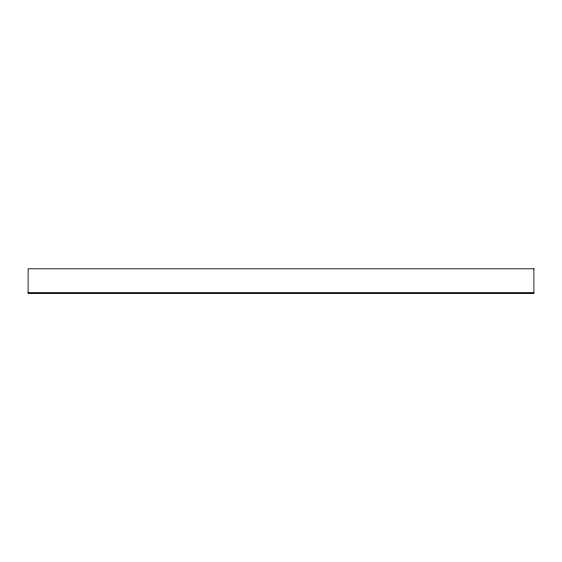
<?xml version="1.0" encoding="UTF-8"?>
<svg xmlns="http://www.w3.org/2000/svg" width="562" height="562" viewBox="0 0 562 562"><rect width="100%" height="100%" fill="white"/><g stroke="black" fill="none" stroke-linecap="round" stroke-linejoin="round"><path stroke-width="0.84" d="M28.1 292.872L533.9 292.872M533.9 268.805L28.1 268.805L28.1 293.195L533.9 293.195L533.9 268.805"/></g></svg>
